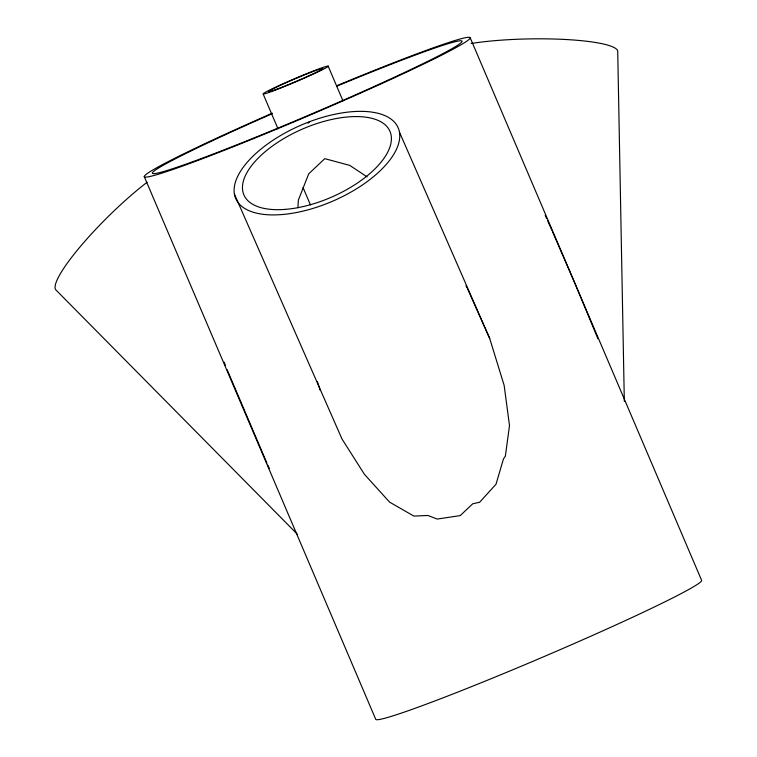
<?xml version="1.0" encoding="UTF-8"?>
<svg xmlns="http://www.w3.org/2000/svg" width="757" height="757" viewBox="0 0 757 757"><rect width="100%" height="100%" fill="white"/><g stroke="black" fill="none" stroke-linecap="round" stroke-linejoin="round"><path stroke-width="1.14" d="M307.985 123.24L309.689 121.631M367.088 176.864L349.753 165.386L324.781 158.658L308.724 173.826L298.381 200.037L297.927 207.759M297.52 534.385L55.923 289.959A88.588 15.537 -44.7 0 1 80.762 246.044A88.588 15.537 -44.7 0 1 147.113 182.257M465.943 285.815L467.116 287.849M545.191 215.3L546.63 218.518M547.595 220.666L551.929 230.327M467.589 288.928L489.703 338.455L504.162 385.436L509.499 425.595L505.354 456.187L503.49 458.846L496.005 484.262L479.616 502.251L472.699 503.812L460.218 515.602L437.234 519.056L427.97 515.489L413.852 516.075L389.581 502.118L364.382 474.251L341.994 438.994L234.433 194.133M399.441 132.096A88.588 41.171 -23.6 0 1 281.964 214.553A88.588 41.171 -23.6 0 1 269.407 142.704A88.588 41.171 -23.6 0 1 399.441 132.096L489.703 338.455M266.899 463.029L227.166 369.766M267.836 465.167L269.246 468.375M552.392 231.396L574.629 282.626L597.907 338.729M470.22 37.85L701.663 580.449A177.166 8.346 -23.1 0 1 538.814 658.808A177.166 8.346 -23.1 0 1 375.671 719.15L144.237 176.551M328.131 66.067L342.959 100.832M263.181 94.067L278.008 128.832M303.027 187.499L310.446 204.882M224.11 362.13L225.416 365.413M317.363 381.632L320.315 390.47M624.326 401.352L617.712 50.937A88.588 14.288 -1.1 0 0 564.145 39.421A88.588 14.288 -1.1 0 0 471.119 43.49M336.505 85.815A177.166 8.346 -23.1 0 1 444.274 53.804A177.166 8.346 -23.1 0 1 173.391 169.313A177.166 8.346 -23.1 0 1 272.302 113.2M336.524 86.279A168.234 7.92 -23.1 0 1 437.139 56.614A168.234 7.92 -23.1 0 1 180.535 166.048A168.234 7.92 -23.1 0 1 272.312 113.664M285.493 209.358A79.646 37.017 -23.6 0 0 391.114 135.219A79.646 37.017 -23.6 0 0 274.204 144.757A79.646 37.017 -23.6 0 0 285.493 209.358M278.5 88.541A29.532 1.391 -23.1 0 0 322.473 68.896A29.532 1.391 -23.1 0 0 285.995 82.768A29.532 1.391 -23.1 0 0 278.5 88.541M275.037 90.244A35.484 1.675 -23.1 0 0 327.885 66.644A35.484 1.675 -23.1 0 0 284.045 83.308A35.484 1.675 -23.1 0 0 275.037 90.244"/></g></svg>
